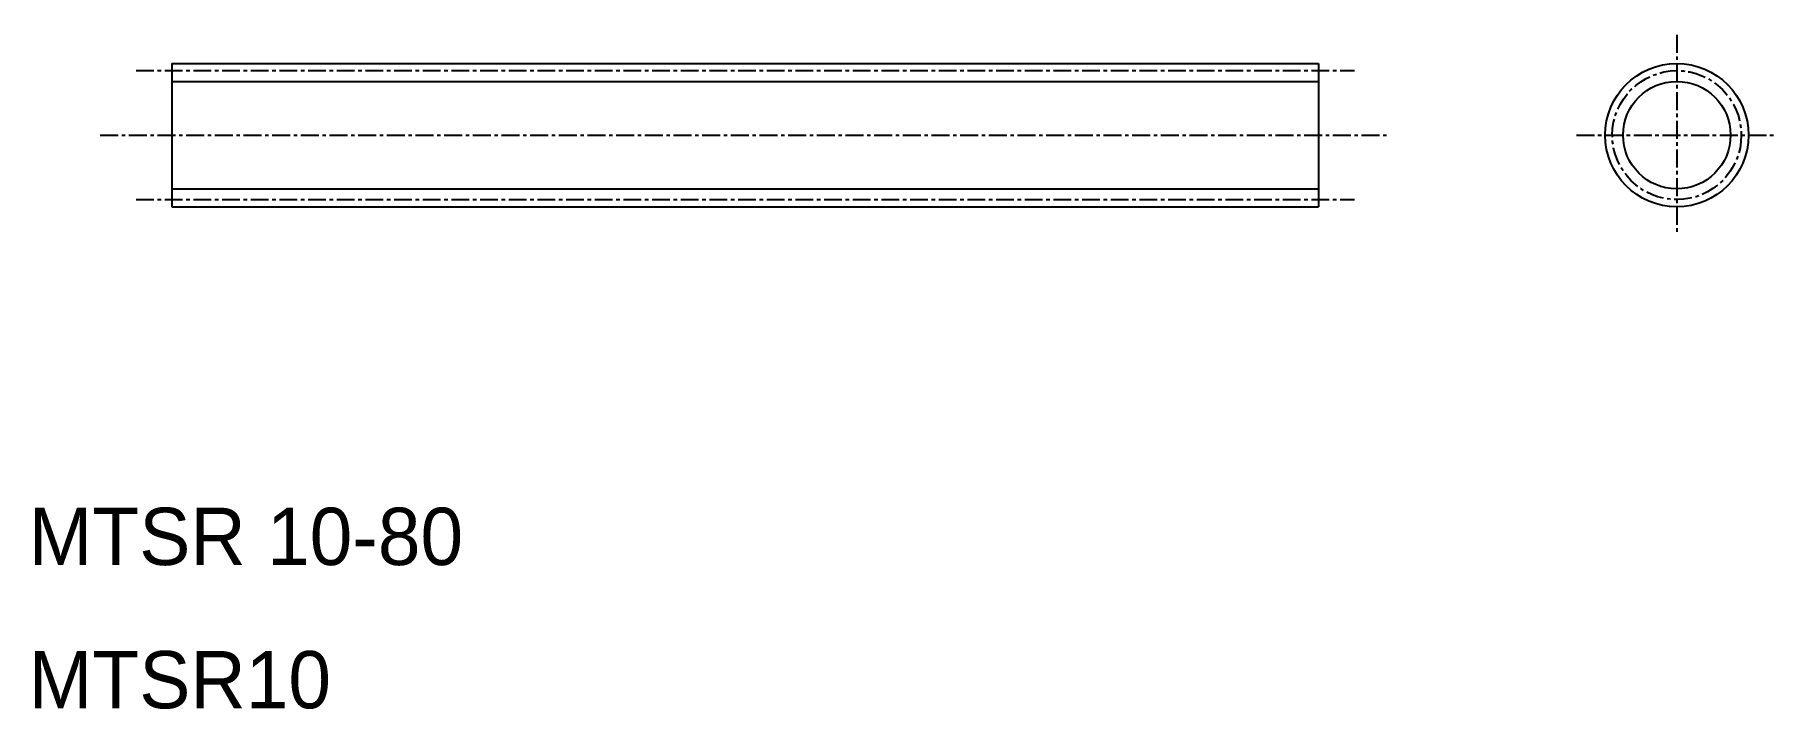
# Model space of a CAD drawing. Extents: x 10 to 132, y 10 to 57.
import ezdxf

# ---------------------------------------------------------------- set-up
doc = ezdxf.new("R2010")
doc.units = 0
doc.linetypes.add('CENTER', pattern=[2, 1.25, -0.25, 0.25, -0.25])
doc.layers.get('0').update_dxf_attribs({"linetype": 'CONTINUOUS'})
doc.layers.add('CENTER', color=1, linetype='CENTER')

msp = doc.modelspace()

# ---------------------------------------------------------------- linework, layer by layer
at = {"color": 7, "linetype": 'CONTINUOUS'}
for p, q in [((20, 55), (100, 55)), ((20, 55), (20, 45)), ((100, 55), (100, 45)), ((20, 52.5), (20, 52.5)), ((20, 45), (100, 45))]:
    msp.add_line(p, q, dxfattribs=at)
at = {"color": 3, "linetype": 'CONTINUOUS'}
for p, q in [((20, 53.75), (100, 53.75)), ((20, 46.25), (100, 46.25))]:
    msp.add_line(p, q, dxfattribs=at)
at = {"color": 7, "linetype": 'CONTINUOUS'}
msp.add_circle((125, 50), 5, dxfattribs=at)
at = {"color": 3, "linetype": 'CONTINUOUS'}
msp.add_circle((125, 50), 3.75, dxfattribs=at)
at = {"layer": 'CENTER', "color": 1, "linetype": 'CENTER'}
for p, q in [((125, 57), (125, 43)), ((17.5, 54.5), (102.5, 54.5)), ((15, 50), (105, 50)), ((118, 50), (132, 50)), ((17.5, 45.5), (102.5, 45.5))]:
    msp.add_line(p, q, dxfattribs=at)
msp.add_circle((125, 50), 4.5, dxfattribs=at)

# ---------------------------------------------------------------- texts
at = {"color": 7, "linetype": 'CONTINUOUS'}
for s, p in [('MTSR 10-80', (10, 20)), ('MTSR10', (10, 10))]:
    msp.add_text(s, height=4, dxfattribs=at).set_placement(p)

doc.saveas('drawing.dxf')
